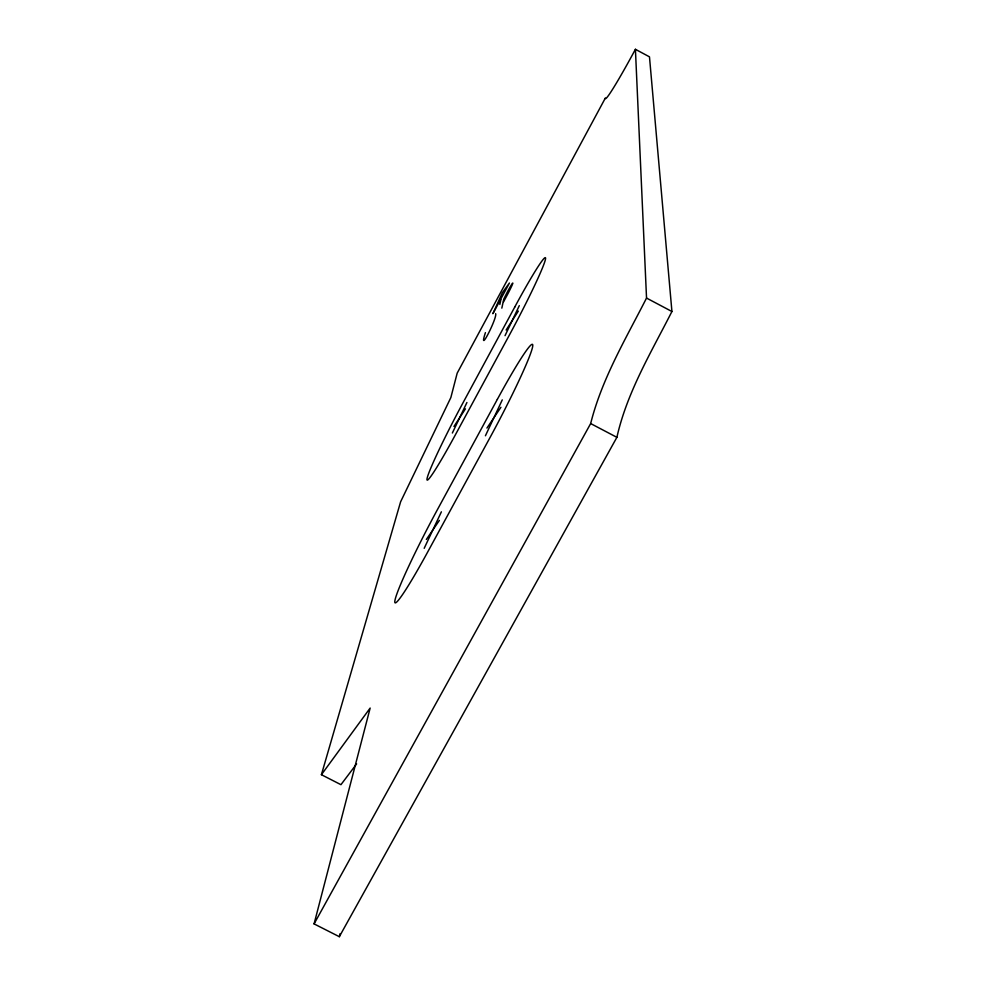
<?xml version="1.0" encoding="UTF-8"?>
<svg xmlns="http://www.w3.org/2000/svg" width="986" height="986" viewBox="0 0 986 986"><rect width="100%" height="100%" fill="white"/><g stroke="black" fill="none" stroke-linecap="round" stroke-linejoin="round"><path stroke-width="1.48" d="M501.825 308.137L503.797 299.054L507.531 291.622A12.325 0.666 -62.2 0 1 512.819 283.241A12.325 0.666 -62.2 0 1 506.582 296.219L503.501 301.938M499.84 304.452L501.147 298.376L509.429 283.019L502.379 292.657L492.889 313.708L500.568 299.461M495.65 313.671C497.486 317.541 477.507 356.969 485.42 332.627M356.636 763.891L340.946 784.683L321.411 774.7L370.157 708.059L314.078 923.894L339.332 936.7L340.034 933.717M339.332 936.7L616.891 437.328C626.973 392.379 651.241 352.187 671.922 311.502L649.478 56.843L635.415 49.3A63.203 3.266 -62 0 1 605.416 97.934L457.184 373.152L450.849 397.568L400.612 501.8L321.411 774.7M314.078 923.894L590.663 423.561C601.805 378.907 625.802 338.765 646.533 298.068L635.415 49.3M485.42 435.775L502.268 399.872M424.19 548.327L441.383 511.82M505.029 335.671L519.314 305.635M452.364 433.014L466.92 402.522M506.138 330.014L518.34 311.071M453.954 426.482L465.441 408.833M486.936 428.072L500.925 407.28M426.359 539.453L439.386 520.398M590.663 423.561L616.891 437.328M646.533 298.068L671.922 311.502M514.754 307.053L463.42 402.029A70.277 4.154 -62.4 0 0 427.197 477.964A70.277 4.154 -62.4 0 0 455.742 434.148L509.515 334.809A70.918 4.227 -62.3 0 0 545.443 259.367A70.918 4.227 -62.3 0 0 514.754 307.053M497.351 399.355L437.895 508.764A82.023 5.633 -62.5 0 0 395.115 599.648A82.023 5.633 -62.5 0 0 427.456 552.431L490.215 437.192A82.762 5.756 -62.4 0 0 532.588 346.936A82.762 5.756 -62.4 0 0 497.351 399.355"/></g></svg>
